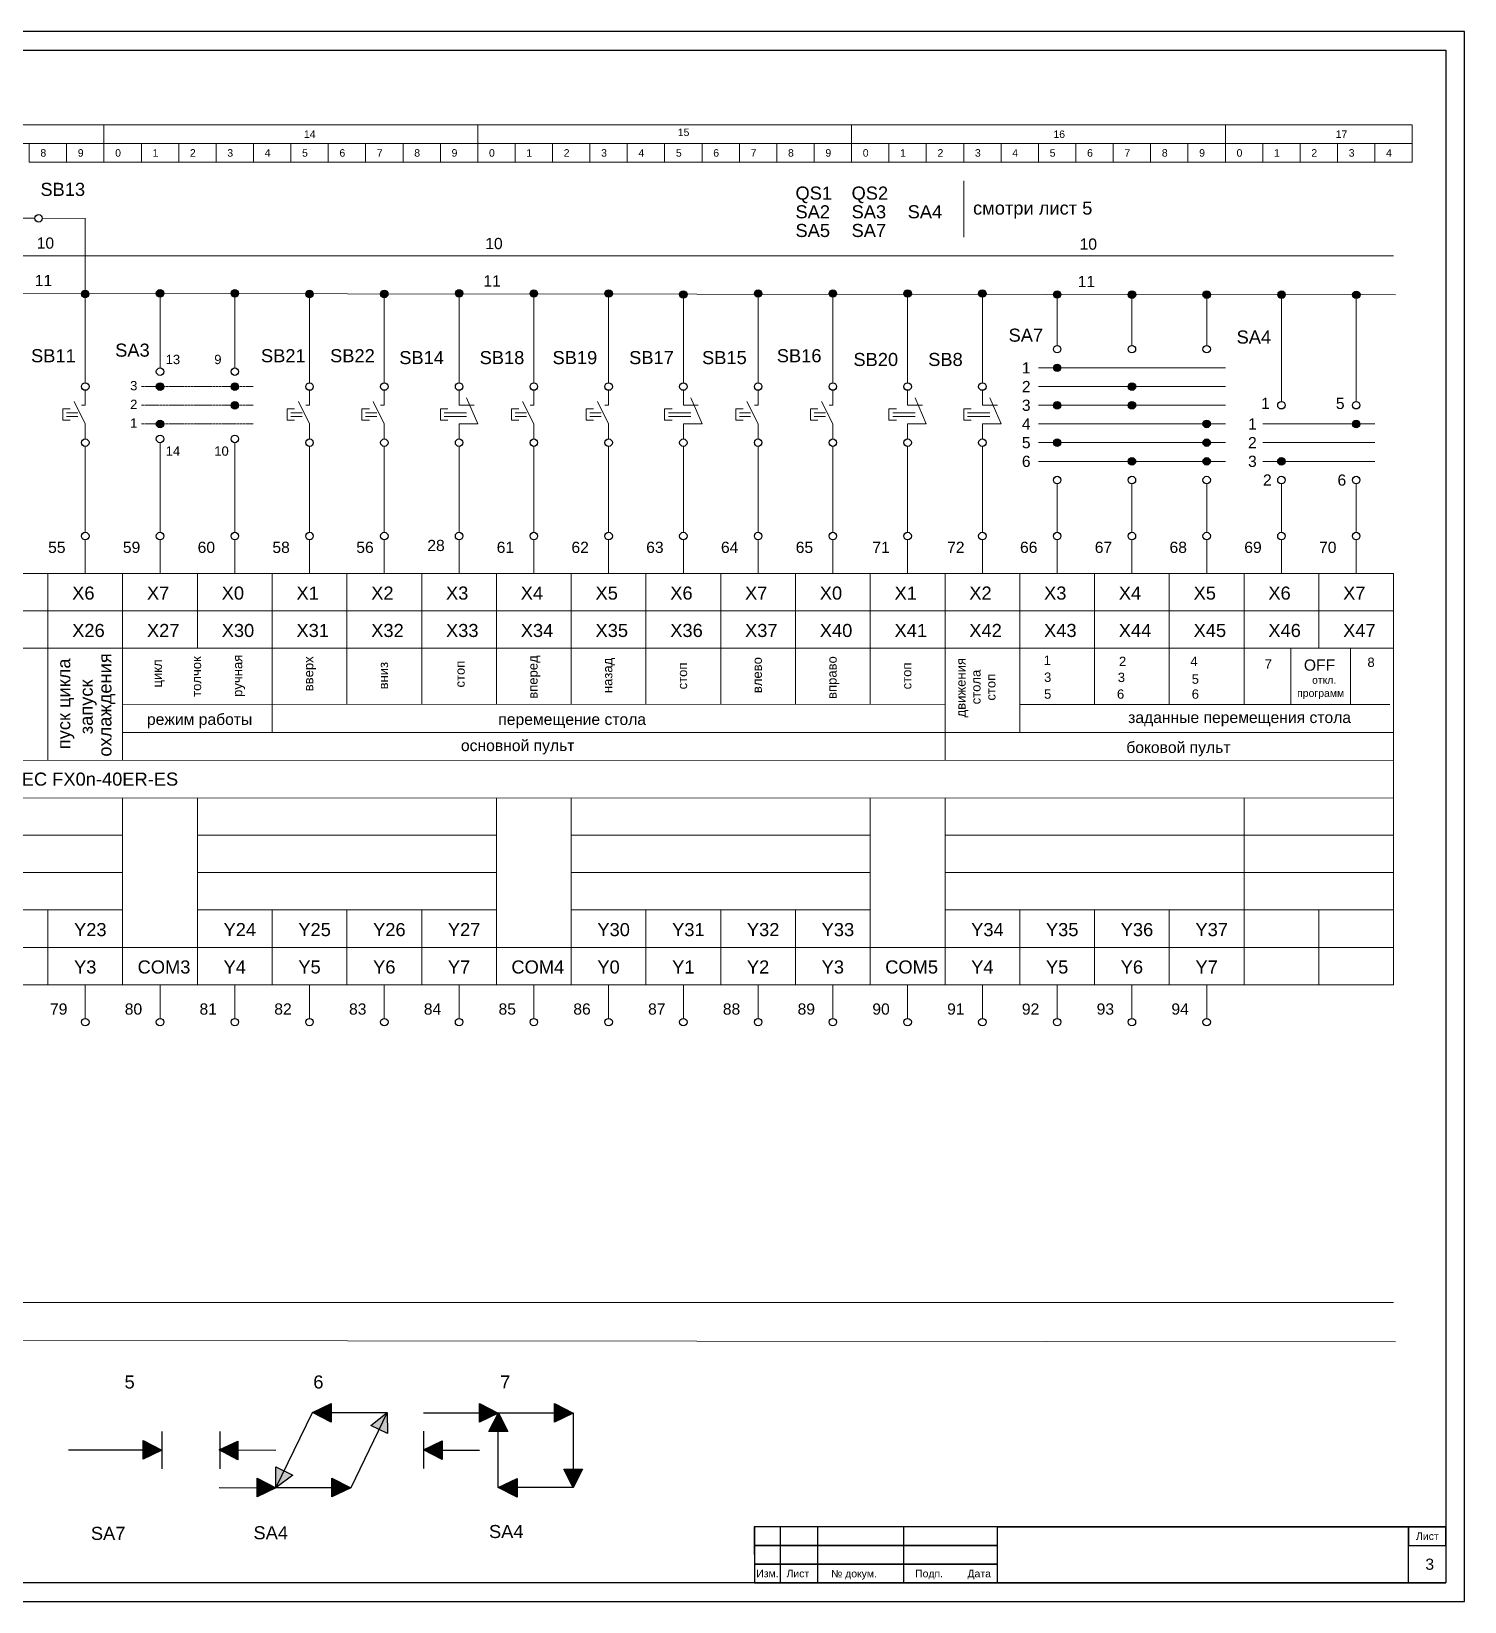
# Model space of a CAD drawing. Header units: millimetres. Extents: x 1900 to 5196, y 1354 to 2616.
# Drawn here: x 3460.6 to 3844, y 1880 to 2300 of the extents above; entities that cross this region are included whole.
import ezdxf

# ---------------------------------------------------------------- set-up
doc = ezdxf.new("R2010")
doc.units = ezdxf.units.MM
doc.linetypes.add('ACAD_ISO02W100', pattern=[15, 12, -3])
doc.layers.get('0').update_dxf_attribs({"lineweight": 20})
for name, color, linetype, lineweight in [('Маркировка', 7, 'Continuous', 25), ('Оформление', 7, 'Continuous', 30), ('Элементы', 7, 'Continuous', 25)]:
    doc.layers.add(name, color=color, linetype=linetype, lineweight=lineweight)
doc.styles.get("Standard").update_dxf_attribs({"font": 'arial.ttf'})

msp = doc.modelspace()

# ---------------------------------------------------------------- hatches: boundary and pattern name
h = msp.add_hatch(color=256)
h.dxf.hatch_style = 1
h.set_gradient(color1=(255, 255, 255), one_color=1, tint=1)
h.paths.add_polyline_path([(3475.98, 2229.78, 1), (3473.98, 2229.78, 1)])
h = msp.add_hatch(color=256)
h.dxf.hatch_style = 1
h.set_gradient(color1=(255, 255, 255), one_color=1, tint=1)
h.paths.add_polyline_path([(3496, 2229.93, 1), (3494, 2229.93, 1)])
h = msp.add_hatch(color=256)
h.dxf.hatch_style = 1
h.set_gradient(color1=(255, 255, 255), one_color=1, tint=1)
h.paths.add_polyline_path([(3516, 2229.92, 1), (3514, 2229.92, 1)])
h = msp.add_hatch(color=256)
h.dxf.hatch_style = 1
h.set_gradient(color1=(255, 255, 255), one_color=1, tint=1)
h.paths.add_polyline_path([(3535.98, 2229.78, 1), (3533.98, 2229.78, 1)])
h = msp.add_hatch(color=256)
h.dxf.hatch_style = 1
h.set_gradient(color1=(255, 255, 255), one_color=1, tint=1)
h.paths.add_polyline_path([(3555.98, 2229.78, 1), (3553.98, 2229.78, 1)])
h = msp.add_hatch(color=256)
h.dxf.hatch_style = 1
h.set_gradient(color1=(255, 255, 255), one_color=1, tint=1)
h.paths.add_polyline_path([(3576.02, 2229.91, 1), (3574.02, 2229.91, 1)])
h = msp.add_hatch(color=256)
h.dxf.hatch_style = 1
h.set_gradient(color1=(255, 255, 255), one_color=1, tint=1)
h.paths.add_polyline_path([(3596, 2229.89, 1), (3594, 2229.89, 1)])
h = msp.add_hatch(color=256)
h.dxf.hatch_style = 1
h.set_gradient(color1=(255, 255, 255), one_color=1, tint=1)
h.paths.add_polyline_path([(3616, 2229.89, 1), (3614, 2229.89, 1)])
h = msp.add_hatch(color=256)
h.dxf.hatch_style = 1
h.set_gradient(color1=(255, 255, 255), one_color=1, tint=1)
h.paths.add_polyline_path([(3636, 2229.62, 1), (3634, 2229.62, 1)])
h = msp.add_hatch(color=256)
h.dxf.hatch_style = 1
h.set_gradient(color1=(255, 255, 255), one_color=1, tint=1)
h.paths.add_polyline_path([(3656, 2229.89, 1), (3654, 2229.89, 1)])
h = msp.add_hatch(color=256)
h.dxf.hatch_style = 1
h.set_gradient(color1=(255, 255, 255), one_color=1, tint=1)
h.paths.add_polyline_path([(3676, 2229.89, 1), (3674, 2229.89, 1)])
h = msp.add_hatch(color=256)
h.dxf.hatch_style = 1
h.set_gradient(color1=(255, 255, 255), one_color=1, tint=1)
h.paths.add_polyline_path([(3696, 2229.89, 1), (3694, 2229.89, 1)])
h = msp.add_hatch(color=256)
h.dxf.hatch_style = 1
h.set_gradient(color1=(255, 255, 255), one_color=1, tint=1)
h.paths.add_polyline_path([(3716, 2229.89, 1), (3714, 2229.89, 1)])
h = msp.add_hatch(color=256)
h.dxf.hatch_style = 1
h.set_gradient(color1=(255, 255, 255), one_color=1, tint=1)
h.paths.add_polyline_path([(3736.01, 2229.62, 1), (3734.01, 2229.62, 1)])
h = msp.add_hatch(color=256)
h.dxf.hatch_style = 1
h.set_gradient(color1=(255, 255, 255), one_color=1, tint=1)
h.paths.add_polyline_path([(3756.01, 2229.61, 1), (3754.01, 2229.61, 1)])
h = msp.add_hatch(color=256)
h.dxf.hatch_style = 1
h.set_gradient(color1=(255, 255, 255), one_color=1, tint=1)
h.paths.add_polyline_path([(3776.01, 2229.59, 1), (3774.01, 2229.59, 1)])
h = msp.add_hatch(color=256)
h.dxf.hatch_style = 1
h.set_gradient(color1=(255, 255, 255), one_color=1, tint=1)
h.paths.add_polyline_path([(3796.03, 2229.57, 1), (3794.03, 2229.57, 1)])
h = msp.add_hatch(color=256)
h.dxf.hatch_style = 1
h.set_gradient(color1=(255, 255, 255), one_color=1, tint=1)
h.paths.add_polyline_path([(3816.03, 2229.55, 1), (3814.03, 2229.55, 1)])
h = msp.add_hatch(color=256)
h.dxf.hatch_style = 1
h.set_gradient(color1=(255, 255, 255), one_color=1, tint=1)
h.paths.add_polyline_path([(3736, 2210, 1), (3734, 2210, 1)])
h = msp.add_hatch(color=256)
h.dxf.hatch_style = 1
h.set_gradient(color1=(255, 255, 255), one_color=1, tint=1)
h.paths.add_polyline_path([(3496, 2204.99, 1), (3494, 2204.99, 1)])
h = msp.add_hatch(color=256)
h.dxf.hatch_style = 1
h.set_gradient(color1=(255, 255, 255), one_color=1, tint=1)
h.paths.add_polyline_path([(3496, 2204.99, 1), (3494, 2204.99, 1)])
h = msp.add_hatch(color=256)
h.dxf.hatch_style = 1
h.set_gradient(color1=(255, 255, 255), one_color=1, tint=1)
h.paths.add_polyline_path([(3516, 2204.99, 1), (3514, 2204.99, 1)])
h = msp.add_hatch(color=256)
h.dxf.hatch_style = 1
h.set_gradient(color1=(255, 255, 255), one_color=1, tint=1)
h.paths.add_polyline_path([(3516, 2204.99, 1), (3514, 2204.99, 1)])
h = msp.add_hatch(color=256)
h.dxf.hatch_style = 1
h.set_gradient(color1=(255, 255, 255), one_color=1, tint=1)
h.paths.add_polyline_path([(3756, 2205, 1), (3754, 2205, 1)])
h = msp.add_hatch(color=256)
h.dxf.hatch_style = 1
h.set_gradient(color1=(255, 255, 255), one_color=1, tint=1)
h.paths.add_polyline_path([(3516, 2199.99, 1), (3514, 2199.99, 1)])
h = msp.add_hatch(color=256)
h.dxf.hatch_style = 1
h.set_gradient(color1=(255, 255, 255), one_color=1, tint=1)
h.paths.add_polyline_path([(3516, 2199.99, 1), (3514, 2199.99, 1)])
h = msp.add_hatch(color=256)
h.dxf.hatch_style = 1
h.set_gradient(color1=(255, 255, 255), one_color=1, tint=1)
h.paths.add_polyline_path([(3736, 2200, 1), (3734, 2200, 1)])
h = msp.add_hatch(color=256)
h.dxf.hatch_style = 1
h.set_gradient(color1=(255, 255, 255), one_color=1, tint=1)
h.paths.add_polyline_path([(3756, 2200, 1), (3754, 2200, 1)])
h = msp.add_hatch(color=256)
h.dxf.hatch_style = 1
h.set_gradient(color1=(255, 255, 255), one_color=1, tint=1)
h.paths.add_polyline_path([(3496, 2194.99, 1), (3494, 2194.99, 1)])
h = msp.add_hatch(color=256)
h.dxf.hatch_style = 1
h.set_gradient(color1=(255, 255, 255), one_color=1, tint=1)
h.paths.add_polyline_path([(3496, 2194.99, 1), (3494, 2194.99, 1)])
h = msp.add_hatch(color=256)
h.dxf.hatch_style = 1
h.set_gradient(color1=(255, 255, 255), one_color=1, tint=1)
h.paths.add_polyline_path([(3776, 2195, 1), (3774, 2195, 1)])
h = msp.add_hatch(color=256)
h.dxf.hatch_style = 1
h.set_gradient(color1=(255, 255, 255), one_color=1, tint=1)
h.paths.add_polyline_path([(3816, 2195, 1), (3814, 2195, 1)])
h = msp.add_hatch(color=256)
h.dxf.hatch_style = 1
h.set_gradient(color1=(255, 255, 255), one_color=1, tint=1)
h.paths.add_polyline_path([(3736, 2190, 1), (3734, 2190, 1)])
h = msp.add_hatch(color=256)
h.dxf.hatch_style = 1
h.set_gradient(color1=(255, 255, 255), one_color=1, tint=1)
h.paths.add_polyline_path([(3776, 2190, 1), (3774, 2190, 1)])
h = msp.add_hatch(color=256)
h.dxf.hatch_style = 1
h.set_gradient(color1=(255, 255, 255), one_color=1, tint=1)
h.paths.add_polyline_path([(3756, 2185, 1), (3754, 2185, 1)])
h = msp.add_hatch(color=256)
h.dxf.hatch_style = 1
h.set_gradient(color1=(255, 255, 255), one_color=1, tint=1)
h.paths.add_polyline_path([(3776, 2185, 1), (3774, 2185, 1)])
h = msp.add_hatch(color=256)
h.dxf.hatch_style = 1
h.set_gradient(color1=(255, 255, 255), one_color=1, tint=1)
h.paths.add_polyline_path([(3796, 2185, 1), (3794, 2185, 1)])
at = {"lineweight": 25, "true_color": 0xffffff}
h = msp.add_hatch(color=7, dxfattribs=at)
h.dxf.hatch_style = 1
h.paths.add_polyline_path([(3540.8, 1933), (3535.8, 1930.56), (3540.8, 1930.55)])
h.paths.add_polyline_path([(3540.8, 1930.55), (3535.8, 1930.56), (3540.8, 1928)])
h = msp.add_hatch(color=7, dxfattribs=at)
h.dxf.hatch_style = 1
h.paths.add_polyline_path([(3580.5, 1928), (3585.5, 1930.44), (3580.5, 1930.45)])
h.paths.add_polyline_path([(3580.5, 1930.45), (3585.5, 1930.44), (3580.5, 1933)])
h = msp.add_hatch(color=7, dxfattribs=at)
h.dxf.hatch_style = 1
h.paths.add_polyline_path([(3600.5, 1928), (3605.5, 1930.44), (3600.5, 1930.45)])
h.paths.add_polyline_path([(3600.5, 1930.45), (3605.5, 1930.44), (3600.5, 1933)])
h = msp.add_hatch(color=7, dxfattribs=at)
h.dxf.hatch_style = 1
h.paths.add_polyline_path([(3555.87, 1925), (3555.8, 1930.56), (3553.66, 1926.05)])
h.paths.add_polyline_path([(3553.66, 1926.05), (3555.8, 1930.56), (3551.35, 1927.14)])
h = msp.add_hatch(color=7, dxfattribs=at)
h.dxf.hatch_style = 1
h.paths.add_polyline_path([(3588, 1925.5), (3585.56, 1930.5), (3585.55, 1925.5)])
h.paths.add_polyline_path([(3585.55, 1925.5), (3585.56, 1930.5), (3583, 1925.5)])
h = msp.add_hatch(color=7, dxfattribs=at)
h.dxf.hatch_style = 1
h.paths.add_polyline_path([(3490.5, 1918.06), (3495.5, 1920.5), (3490.5, 1920.51)])
h.paths.add_polyline_path([(3490.5, 1920.51), (3495.5, 1920.5), (3490.5, 1923.06)])
h = msp.add_hatch(color=7, dxfattribs=at)
h.dxf.hatch_style = 1
h.paths.add_polyline_path([(3515.83, 1922.94), (3510.8, 1920.56), (3515.8, 1920.49)])
h.paths.add_polyline_path([(3515.8, 1920.49), (3510.8, 1920.56), (3515.77, 1917.94)])
h = msp.add_hatch(color=7, dxfattribs=at)
h.dxf.hatch_style = 1
h.paths.add_polyline_path([(3570.5, 1923), (3565.5, 1920.56), (3570.5, 1920.55)])
h.paths.add_polyline_path([(3570.5, 1920.55), (3565.5, 1920.56), (3570.5, 1918)])
h = msp.add_hatch(color=7, dxfattribs=at)
h.dxf.hatch_style = 1
h.paths.add_polyline_path([(3526, 1916.03), (3526, 1910.47), (3528.2, 1914.96)])
h.paths.add_polyline_path([(3528.2, 1914.96), (3526, 1910.47), (3530.5, 1913.84)])
h = msp.add_hatch(color=7, dxfattribs=at)
h.dxf.hatch_style = 1
h.paths.add_polyline_path([(3603.06, 1915.44), (3605.5, 1910.44), (3605.51, 1915.44)])
h.paths.add_polyline_path([(3605.51, 1915.44), (3605.5, 1910.44), (3608.06, 1915.44)])
h = msp.add_hatch(color=7, dxfattribs=at)
h.dxf.hatch_style = 1
h.paths.add_polyline_path([(3521, 1908.03), (3526, 1910.47), (3521, 1910.48)])
h.paths.add_polyline_path([(3521, 1910.48), (3526, 1910.47), (3521, 1913.03)])
h = msp.add_hatch(color=7, dxfattribs=at)
h.dxf.hatch_style = 1
h.paths.add_polyline_path([(3541, 1908.03), (3546, 1910.47), (3541, 1910.48)])
h.paths.add_polyline_path([(3541, 1910.48), (3546, 1910.47), (3541, 1913.03)])
h = msp.add_hatch(color=7, dxfattribs=at)
h.dxf.hatch_style = 1
h.paths.add_polyline_path([(3590.5, 1912.94), (3585.5, 1910.5), (3590.5, 1910.49)])
h.paths.add_polyline_path([(3590.5, 1910.49), (3585.5, 1910.5), (3590.5, 1907.94)])

# ---------------------------------------------------------------- linework, layer by layer
for p, q in [((3710, 2260), (3710, 2245)), ((3457.5, 2250), (3461.5, 2250)), ((3463.5, 2250), (3475, 2249.99)), ((3475, 2250), (3474.98, 2229.78)), ((3300, 2240), (3825, 2240)), ((3300, 2230), (3825.5, 2229.5)), ((3475, 2206), (3475, 2229.89)), ((3495, 2209.99), (3495, 2229.93)), ((3515, 2209.99), (3515, 2229.92)), ((3535, 2206), (3535, 2229.89)), ((3555, 2206), (3555, 2229.89)), ((3575, 2206), (3575.02, 2229.74)), ((3595, 2206), (3595, 2229.89)), ((3615, 2206), (3615, 2229.89)), ((3635, 2206), (3635, 2230)), ((3655, 2206), (3655, 2229.89)), ((3675, 2206), (3675, 2229.89)), ((3695, 2206), (3695, 2229.89)), ((3715, 2206), (3715, 2229.89)), ((3735, 2216), (3735.01, 2229.62)), ((3755, 2216), (3755.01, 2229.62)), ((3775, 2216), (3775.01, 2229.62)), ((3795, 2201), (3795.03, 2229.57)), ((3815, 2201), (3815.03, 2229.55)), ((3730, 2210), (3780, 2210)), ((3730, 2205), (3780, 2205)), ((3475, 2195), (3472, 2201)), ((3475, 2200), (3475, 2204)), ((3535, 2195), (3532, 2201)), ((3535, 2200), (3535, 2204)), ((3555, 2195), (3552, 2201)), ((3555, 2200), (3555, 2204)), ((3575, 2204), (3575, 2200)), ((3580, 2195), (3577, 2202)), ((3595, 2195), (3592, 2201)), ((3595, 2200), (3595, 2204)), ((3615, 2195), (3612, 2201)), ((3615, 2200), (3615, 2204)), ((3635, 2204), (3635, 2200)), ((3635, 2204), (3635, 2201)), ((3635, 2203), (3635, 2200)), ((3640, 2195), (3637, 2202)), ((3655, 2195), (3652, 2201)), ((3655, 2200), (3655, 2204)), ((3675, 2195), (3672, 2201)), ((3675, 2200), (3675, 2204)), ((3695, 2204), (3695, 2200)), ((3695, 2204), (3695, 2201)), ((3700, 2195), (3697, 2202)), ((3715, 2204), (3715, 2200)), ((3715, 2204), (3715, 2201)), ((3720, 2195), (3717, 2202)), ((3471, 2199), (3469, 2199)), ((3469, 2199), (3469, 2196)), ((3470, 2198), (3473, 2198)), ((3470, 2197), (3473, 2197)), ((3474, 2200), (3475, 2200)), ((3531, 2199), (3529, 2199)), ((3529, 2199), (3529, 2196)), ((3530, 2198), (3533, 2198)), ((3530, 2197), (3533, 2197)), ((3534, 2200), (3535, 2200)), ((3551, 2199), (3549, 2199)), ((3549, 2199), (3549, 2196)), ((3550, 2198), (3553, 2198)), ((3550, 2197), (3553, 2197)), ((3554, 2200), (3555, 2200)), ((3572, 2199), (3570, 2199)), ((3570, 2199), (3570, 2196)), ((3571, 2198), (3577, 2198)), ((3571, 2197), (3577, 2197)), ((3575, 2200), (3579, 2200)), ((3591, 2199), (3589, 2199)), ((3589, 2199), (3589, 2196)), ((3590, 2198), (3593, 2198)), ((3590, 2197), (3593, 2197)), ((3594, 2200), (3595, 2200)), ((3611, 2199), (3609, 2199)), ((3609, 2199), (3609, 2196)), ((3610, 2198), (3613, 2198)), ((3610, 2197), (3613, 2197)), ((3614, 2200), (3615, 2200)), ((3632, 2199), (3630, 2199)), ((3630, 2199), (3630, 2196)), ((3631, 2198), (3637, 2198)), ((3631, 2197), (3637, 2197)), ((3635, 2200), (3639, 2200)), ((3651, 2199), (3649, 2199)), ((3649, 2199), (3649, 2196)), ((3650, 2198), (3653, 2198)), ((3650, 2197), (3653, 2197)), ((3654, 2200), (3655, 2200)), ((3671, 2199), (3669, 2199)), ((3669, 2199), (3669, 2196)), ((3670, 2198), (3673, 2198)), ((3670, 2197), (3673, 2197)), ((3674, 2200), (3675, 2200)), ((3692, 2199), (3690, 2199)), ((3690, 2199), (3690, 2196)), ((3691, 2198), (3697, 2198)), ((3691, 2197), (3697, 2197)), ((3695, 2200), (3699, 2200)), ((3712, 2199), (3710, 2199)), ((3710, 2199), (3710, 2196)), ((3711, 2198), (3717, 2198)), ((3711, 2197), (3717, 2197)), ((3715, 2200), (3719, 2200)), ((3730, 2200), (3780, 2200)), ((3469, 2196), (3471, 2196)), ((3475, 2191), (3475, 2195)), ((3529, 2196), (3531, 2196)), ((3535, 2191), (3535, 2195)), ((3549, 2196), (3551, 2196)), ((3555, 2191), (3555, 2195)), ((3570, 2196), (3572, 2196)), ((3575, 2191), (3575, 2195)), ((3575, 2195), (3580, 2195)), ((3589, 2196), (3591, 2196)), ((3595, 2191), (3595, 2195)), ((3609, 2196), (3611, 2196)), ((3615, 2191), (3615, 2195)), ((3630, 2196), (3632, 2196)), ((3635, 2191), (3635, 2195)), ((3635, 2195), (3640, 2195)), ((3649, 2196), (3651, 2196)), ((3655, 2191), (3655, 2195)), ((3669, 2196), (3671, 2196)), ((3675, 2191), (3675, 2195)), ((3690, 2196), (3692, 2196)), ((3695, 2191), (3695, 2195)), ((3695, 2195), (3700, 2195)), ((3710, 2196), (3712, 2196)), ((3715, 2191), (3715, 2195)), ((3715, 2195), (3720, 2195)), ((3730, 2195), (3780, 2195)), ((3750, 2195), (3780, 2195)), ((3790, 2195), (3820, 2195)), ((3475, 2166.01), (3475, 2189)), ((3495, 2166), (3495, 2189.99)), ((3515, 2166), (3515, 2189.99)), ((3535, 2166.01), (3535, 2189)), ((3555, 2166.01), (3555, 2189)), ((3575, 2166.01), (3575, 2189)), ((3595, 2166.01), (3595, 2189)), ((3615, 2166.01), (3615, 2189)), ((3635, 2189), (3635, 2166.01)), ((3655, 2166.01), (3655, 2189)), ((3675, 2166.01), (3675, 2189)), ((3695, 2166.01), (3695, 2189)), ((3715, 2166.01), (3715, 2189)), ((3730, 2190), (3780, 2190)), ((3750, 2190), (3780, 2190)), ((3790, 2190), (3820, 2190)), ((3730, 2185), (3780, 2185)), ((3750, 2185), (3780, 2185)), ((3790, 2185), (3820, 2185)), ((3735, 2166.01), (3735, 2179)), ((3755, 2166.01), (3755, 2179)), ((3775, 2166.01), (3775, 2179)), ((3795, 2166.01), (3795, 2179)), ((3815, 2166.01), (3815, 2179)), ((3475, 2155.01), (3475, 2164.01)), ((3495, 2155.01), (3495, 2164.01)), ((3515, 2155.01), (3515, 2164.01)), ((3535, 2155.01), (3535, 2164.01)), ((3555, 2155.01), (3555, 2164.01)), ((3575, 2155.01), (3575, 2164.01)), ((3595, 2155.01), (3595, 2164.01)), ((3615, 2155.01), (3615, 2164.01)), ((3635, 2155.01), (3635, 2164.01)), ((3655, 2155.01), (3655, 2164.01)), ((3675, 2155.01), (3675, 2164.01)), ((3695, 2155.01), (3695, 2164.01)), ((3715, 2155.01), (3715, 2164.01)), ((3735, 2155.01), (3735, 2164.01)), ((3755, 2155.01), (3755, 2164.01)), ((3775, 2155.01), (3775, 2164.01)), ((3795, 2155.01), (3795, 2164.01)), ((3815, 2155.01), (3815, 2164.01)), ((3465, 2135.01), (3464.99, 2105.02)), ((3485, 2135.01), (3485, 2105.03)), ((3525, 2135.01), (3525, 2112.5)), ((3545, 2135.01), (3545, 2120.02)), ((3565, 2135.01), (3565, 2135.01)), ((3565, 2135.01), (3565, 2120.02)), ((3585, 2135.01), (3585, 2120.01)), ((3605, 2134.98), (3605, 2120)), ((3625, 2134.97), (3625, 2120)), ((3645, 2134.97), (3645, 2120)), ((3665, 2134.97), (3665, 2120)), ((3685, 2134.97), (3685, 2120)), ((3705, 2134.97), (3705, 2104.98)), ((3725, 2134.97), (3725, 2112.5)), ((3745, 2134.97), (3745, 2119.99)), ((3765, 2135.01), (3765, 2119.99)), ((3785, 2135.01), (3785, 2119.99)), ((3797.5, 2135.01), (3797.5, 2119.99)), ((3805, 2135.01), (3805, 2135.01)), ((3813.5, 2135.01), (3813.5, 2119.99)), ((3825, 2135.01), (3825, 2104.95)), ((3485, 2120.02), (3705, 2120)), ((3725, 2120), (3824, 2119.99)), ((3465, 2115), (3465, 2115)), ((3485, 2112.5), (3825, 2112.5)), ((3485, 2065), (3485, 2095.01)), ((3505, 2065), (3505, 2095.01)), ((3585, 2065), (3585, 2095.01)), ((3605, 2065), (3605, 2095.01)), ((3685, 2065), (3685, 2095.01)), ((3705, 2065), (3705, 2095.01)), ((3785, 2065), (3785, 2095.01)), ((3825, 2094.91), (3825, 2065)), ((3445, 2085), (3485, 2085)), ((3505, 2085), (3585, 2085)), ((3605, 2085), (3685, 2085)), ((3705, 2085), (3825, 2085)), ((3445, 2074.99), (3485, 2074.99)), ((3505, 2074.99), (3585, 2074.99)), ((3605, 2074.99), (3685, 2074.99)), ((3705, 2074.99), (3825, 2074.99)), ((3475, 2045), (3475, 2036)), ((3495, 2045), (3495, 2036)), ((3515, 2045), (3515, 2036)), ((3535, 2045), (3535, 2036)), ((3555, 2045), (3555, 2036)), ((3575, 2045), (3575, 2036)), ((3595, 2045), (3595, 2036)), ((3615, 2045), (3615, 2036)), ((3635, 2045), (3635, 2036)), ((3655, 2045), (3655, 2036)), ((3675, 2045), (3675, 2036)), ((3695, 2045), (3695, 2036)), ((3715, 2045), (3715, 2036)), ((3735, 2045), (3735, 2036)), ((3755, 2045), (3755, 2036)), ((3775, 2045), (3775, 2036)), ((3300, 1960), (3825, 1960)), ((3300, 1960), (3825, 1960)), ((3300, 1950), (3825.5, 1949.5)), ((3300, 1950), (3825.5, 1949.5))]:
    msp.add_line(p, q)
at = {"linetype": 'ACAD_ISO02W100', "ltscale": 0.005}
for p, q in [((3490, 2205), (3520, 2205)), ((3490, 2200), (3520, 2200)), ((3490, 2195), (3520, 2195))]:
    msp.add_line(p, q, dxfattribs=at)
at = {"lineweight": 25}
for p, q in [((3535.8, 1930.56), (3540.8, 1933)), ((3540.8, 1933), (3540.8, 1928)), ((3580.5, 1933), (3585.5, 1930.44)), ((3580.5, 1928), (3580.5, 1933)), ((3600.5, 1933), (3605.5, 1930.44)), ((3600.5, 1928), (3600.5, 1933)), ((3540.8, 1928), (3535.8, 1930.56)), ((3551.35, 1927.14), (3555.8, 1930.56)), ((3555.8, 1930.56), (3555.87, 1925)), ((3565.5, 1930.5), (3585.5, 1930.5)), ((3585.5, 1930.44), (3580.5, 1928)), ((3583, 1925.5), (3585.56, 1930.5)), ((3585.56, 1930.5), (3588, 1925.5)), ((3605.5, 1930.44), (3600.5, 1928)), ((3495.5, 1925.5), (3495.5, 1915.5)), ((3511, 1925.5), (3511, 1915.5)), ((3555.87, 1925), (3551.35, 1927.14)), ((3565.5, 1925.56), (3565.5, 1915.56)), ((3588, 1925.5), (3583, 1925.5)), ((3495.5, 1920.5), (3470.5, 1920.5)), ((3490.5, 1923.06), (3495.5, 1920.5)), ((3490.5, 1918.06), (3490.5, 1923.06)), ((3495.5, 1920.5), (3490.5, 1918.06)), ((3510.8, 1920.56), (3515.83, 1922.94)), ((3510.8, 1920.56), (3526, 1920.53)), ((3515.77, 1917.94), (3510.8, 1920.56)), ((3515.83, 1922.94), (3515.77, 1917.94)), ((3565.5, 1920.56), (3570.5, 1923)), ((3570.5, 1918), (3565.5, 1920.56)), ((3570.5, 1923), (3570.5, 1918)), ((3570.5, 1920.5), (3580.5, 1920.5)), ((3526, 1910.47), (3526, 1916.03)), ((3526, 1916.03), (3530.5, 1913.84)), ((3605.5, 1910.44), (3603.06, 1915.44)), ((3603.06, 1915.44), (3608.06, 1915.44)), ((3608.06, 1915.44), (3605.5, 1910.44)), ((3521, 1913.03), (3526, 1910.47)), ((3521, 1908.03), (3521, 1913.03)), ((3530.5, 1913.84), (3526, 1910.47)), ((3541, 1913.03), (3546, 1910.47)), ((3541, 1908.03), (3541, 1913.03)), ((3585.5, 1910.5), (3590.5, 1912.94)), ((3590.5, 1912.94), (3590.5, 1907.94)), ((3510.8, 1910.56), (3526, 1910.47)), ((3526, 1910.47), (3521, 1908.03)), ((3546, 1910.47), (3541, 1908.03)), ((3590.5, 1907.94), (3585.5, 1910.5))]:
    msp.add_line(p, q, dxfattribs=at)
for points in [[(3380, 2270), (3480, 2270), (3480, 2275), (3380, 2275)], [(3480, 2270), (3580, 2270), (3580, 2275), (3480, 2275)], [(3580, 2270), (3680, 2270), (3680, 2275), (3580, 2275)], [(3680, 2270), (3780, 2270), (3780, 2275), (3680, 2275)], [(3780, 2270), (3830, 2270), (3830, 2275), (3780, 2275)], [(3460, 2270), (3470, 2270), (3470, 2265), (3460, 2265)], [(3470, 2270), (3480, 2270), (3480, 2265), (3470, 2265)], [(3480, 2270), (3490, 2270), (3490, 2265), (3480, 2265)], [(3490, 2270), (3500, 2270), (3500, 2265), (3490, 2265)], [(3500, 2270), (3510, 2270), (3510, 2265), (3500, 2265)], [(3510, 2270), (3520, 2270), (3520, 2265), (3510, 2265)], [(3520, 2270), (3530, 2270), (3530, 2265), (3520, 2265)], [(3530, 2270), (3540, 2270), (3540, 2265), (3530, 2265)], [(3540, 2270), (3550, 2270), (3550, 2265), (3540, 2265)], [(3550, 2270), (3560, 2270), (3560, 2265), (3550, 2265)], [(3560, 2270), (3570, 2270), (3570, 2265), (3560, 2265)], [(3570, 2270), (3580, 2270), (3580, 2265), (3570, 2265)], [(3580, 2270), (3590, 2270), (3590, 2265), (3580, 2265)], [(3590, 2270), (3600, 2270), (3600, 2265), (3590, 2265)], [(3600, 2270), (3610, 2270), (3610, 2265), (3600, 2265)], [(3610, 2270), (3620, 2270), (3620, 2265), (3610, 2265)], [(3620, 2270), (3630, 2270), (3630, 2265), (3620, 2265)], [(3630, 2270), (3640, 2270), (3640, 2265), (3630, 2265)], [(3640, 2270), (3650, 2270), (3650, 2265), (3640, 2265)], [(3650, 2270), (3660, 2270), (3660, 2265), (3650, 2265)], [(3660, 2270), (3670, 2270), (3670, 2265), (3660, 2265)], [(3670, 2270), (3680, 2270), (3680, 2265), (3670, 2265)], [(3680, 2270), (3690, 2270), (3690, 2265), (3680, 2265)], [(3690, 2270), (3700, 2270), (3700, 2265), (3690, 2265)], [(3700, 2270), (3710, 2270), (3710, 2265), (3700, 2265)], [(3710, 2270), (3720, 2270), (3720, 2265), (3710, 2265)], [(3720, 2270), (3730, 2270), (3730, 2265), (3720, 2265)], [(3730, 2270), (3740, 2270), (3740, 2265), (3730, 2265)], [(3740, 2270), (3750, 2270), (3750, 2265), (3740, 2265)], [(3750, 2270), (3760, 2270), (3760, 2265), (3750, 2265)], [(3760, 2270), (3770, 2270), (3770, 2265), (3760, 2265)], [(3770, 2270), (3780, 2270), (3780, 2265), (3770, 2265)], [(3780, 2270), (3790, 2270), (3790, 2265), (3780, 2265)], [(3790, 2270), (3800, 2270), (3800, 2265), (3790, 2265)], [(3800, 2270), (3810, 2270), (3810, 2265), (3800, 2265)], [(3810, 2270), (3820, 2270), (3820, 2265), (3810, 2265)], [(3820, 2270), (3830, 2270), (3830, 2265), (3820, 2265)], [(3445, 2155.01), (3465, 2155.01), (3465, 2145.01), (3445, 2145.01)], [(3465, 2155.01), (3485, 2155.01), (3485, 2145.01), (3465, 2145.01)], [(3485, 2155.01), (3505, 2155.01), (3505, 2145.01), (3485, 2145.01)], [(3505, 2155.01), (3525, 2155.01), (3525, 2145.01), (3505, 2145.01)], [(3525, 2155.01), (3545, 2155.01), (3545, 2145.01), (3525, 2145.01)], [(3545, 2155.01), (3565, 2155.01), (3565, 2145.01), (3545, 2145.01)], [(3565, 2155.01), (3585, 2155.01), (3585, 2145.01), (3565, 2145.01)], [(3585, 2155.01), (3605, 2155.01), (3605, 2145.01), (3585, 2145.01)], [(3605, 2155.01), (3625, 2155.01), (3625, 2145.01), (3605, 2145.01)], [(3625, 2155.01), (3645, 2155.01), (3645, 2145.01), (3625, 2145.01)], [(3645, 2155.01), (3665, 2155.01), (3665, 2145.01), (3645, 2145.01)], [(3665, 2155.01), (3685, 2155.01), (3685, 2145.01), (3665, 2145.01)], [(3685, 2155.01), (3705, 2155.01), (3705, 2145.01), (3685, 2145.01)], [(3705, 2155.01), (3725, 2155.01), (3725, 2145.01), (3705, 2145.01)], [(3725, 2155.01), (3745, 2155.01), (3745, 2145.01), (3725, 2145.01)], [(3745, 2155.01), (3765, 2155.01), (3765, 2145.01), (3745, 2145.01)], [(3765, 2155.01), (3785, 2155.01), (3785, 2145.01), (3765, 2145.01)], [(3785, 2155.01), (3805, 2155.01), (3805, 2145.01), (3785, 2145.01)], [(3805, 2155.01), (3825, 2155.01), (3825, 2145.01), (3805, 2145.01)], [(3445, 2145.01), (3465, 2145.01), (3465, 2135.01), (3445, 2135.01)], [(3465, 2145.01), (3485, 2145.01), (3485, 2135.01), (3465, 2135.01)], [(3485, 2145.01), (3505, 2145.01), (3505, 2135.01), (3485, 2135.01)], [(3505, 2145.01), (3525, 2145.01), (3525, 2135.01), (3505, 2135.01)], [(3525, 2145.01), (3545, 2145.01), (3545, 2135.01), (3525, 2135.01)], [(3545, 2145.01), (3565, 2145.01), (3565, 2135.01), (3545, 2135.01)], [(3565, 2145.01), (3585, 2145.01), (3585, 2135.01), (3565, 2135.01)], [(3585, 2145.01), (3605, 2145.01), (3605, 2135.01), (3585, 2135.01)], [(3605, 2145.01), (3625, 2145.01), (3625, 2135.01), (3605, 2135.01)], [(3625, 2145.01), (3645, 2145.01), (3645, 2135.01), (3625, 2135.01)], [(3645, 2145.01), (3665, 2145.01), (3665, 2135.01), (3645, 2135.01)], [(3665, 2145.01), (3685, 2145.01), (3685, 2135.01), (3665, 2135.01)], [(3685, 2145.01), (3705, 2145.01), (3705, 2135.01), (3685, 2135.01)], [(3705, 2145.01), (3725, 2145.01), (3725, 2135.01), (3705, 2135.01)], [(3725, 2145.01), (3745, 2145.01), (3745, 2135.01), (3725, 2135.01)], [(3745, 2145.01), (3765, 2145.01), (3765, 2135.01), (3745, 2135.01)], [(3765, 2145.01), (3785, 2145.01), (3785, 2135.01), (3765, 2135.01)], [(3785, 2145.01), (3805, 2145.01), (3805, 2135.01), (3785, 2135.01)], [(3805, 2145.01), (3825, 2145.01), (3825, 2135.01), (3805, 2135.01)], [(3345, 2105.05), (3825, 2104.95), (3825, 2094.91), (3345, 2095.01)], [(3445, 2065), (3465, 2065), (3465, 2055), (3445, 2055)], [(3465, 2065), (3485, 2065), (3485, 2055), (3465, 2055)], [(3505, 2065), (3525, 2065), (3525, 2055), (3505, 2055)], [(3525, 2065), (3545, 2065), (3545, 2055), (3525, 2055)], [(3545, 2065), (3565, 2065), (3565, 2055), (3545, 2055)], [(3565, 2065), (3585, 2065), (3585, 2055), (3565, 2055)], [(3605, 2065), (3625, 2065), (3625, 2055), (3605, 2055)], [(3625, 2065), (3645, 2065), (3645, 2055), (3625, 2055)], [(3645, 2065), (3665, 2065), (3665, 2055), (3645, 2055)], [(3665, 2065), (3685, 2065), (3685, 2055), (3665, 2055)], [(3705, 2065), (3725, 2065), (3725, 2055), (3705, 2055)], [(3725, 2065), (3745, 2065), (3745, 2055), (3725, 2055)], [(3745, 2065), (3765, 2065), (3765, 2055), (3745, 2055)], [(3765, 2065), (3785, 2065), (3785, 2055), (3765, 2055)], [(3785, 2065), (3805, 2065), (3805, 2055), (3785, 2055)], [(3805, 2065), (3825, 2065), (3825, 2055), (3805, 2055)], [(3445, 2055), (3465, 2055), (3465, 2045), (3445, 2045)], [(3465, 2055), (3485, 2055), (3485, 2045), (3465, 2045)], [(3485, 2055), (3505, 2055), (3505, 2045), (3485, 2045)], [(3505, 2055), (3525, 2055), (3525, 2045), (3505, 2045)], [(3525, 2055), (3545, 2055), (3545, 2045), (3525, 2045)], [(3545, 2055), (3565, 2055), (3565, 2045), (3545, 2045)], [(3565, 2055), (3585, 2055), (3585, 2045), (3565, 2045)], [(3585, 2055), (3605, 2055), (3605, 2045), (3585, 2045)], [(3605, 2055), (3625, 2055), (3625, 2045), (3605, 2045)], [(3625, 2055), (3645, 2055), (3645, 2045), (3625, 2045)], [(3645, 2055), (3665, 2055), (3665, 2045), (3645, 2045)], [(3665, 2055), (3685, 2055), (3685, 2045), (3665, 2045)], [(3685, 2055), (3705, 2055), (3705, 2045), (3685, 2045)], [(3705, 2055), (3725, 2055), (3725, 2045), (3705, 2045)], [(3725, 2055), (3745, 2055), (3745, 2045), (3725, 2045)], [(3745, 2055), (3765, 2055), (3765, 2045), (3745, 2045)], [(3765, 2055), (3785, 2055), (3785, 2045), (3765, 2045)], [(3785, 2055), (3805, 2055), (3805, 2045), (3785, 2045)], [(3805, 2055), (3825, 2055), (3825, 2045), (3805, 2045)]]:
    msp.add_lwpolyline(points, close=True)
for points in [[(3505, 2065), (3505, 2055), (3485, 2055), (3485, 2065)], [(3605, 2065), (3605, 2055), (3585, 2055), (3585, 2065)], [(3705, 2065), (3705, 2055), (3685, 2055), (3685, 2065)]]:
    msp.add_lwpolyline(points)
for points in [[(3535.8, 1930.56), (3555.8, 1930.56), (3546, 1910.47), (3526, 1910.47)], [(3585.5, 1930.5), (3605.5, 1930.5), (3605.5, 1910.5), (3585.5, 1910.5)]]:
    msp.add_lwpolyline(points, close=True, dxfattribs=at)
at = {"layer": 'Оформление'}
for p, q in [((3270, 2295), (3839, 2295)), ((3839, 2295), (3839, 1885)), ((3839, 1885), (3270, 1885)), ((3654, 1885), (3839, 1885)), ((3654, 1885), (3839, 1885)), ((3654, 1885), (3839, 1885))]:
    msp.add_line(p, q, dxfattribs=at)
at = {"layer": 'Оформление', "lineweight": 35}
msp.add_line((3719, 1900), (3839, 1900), dxfattribs=at)
at = {"layer": 'Оформление'}
for points in [[(3250, 1880), (3844, 1880), (3844, 2300), (3250, 2300)], [(3654, 1885), (3671, 1885), (3670.98, 1900), (3653.98, 1900)], [(3654, 1895), (3719, 1895), (3719, 1900), (3654, 1900)], [(3654, 1885), (3661, 1885), (3661, 1900), (3654, 1900)], [(3654, 1885), (3694, 1885), (3694, 1900), (3654, 1900)], [(3839, 1885), (3829, 1885), (3829, 1900), (3839, 1900)], [(3839, 1900), (3829, 1900), (3829, 1895), (3839, 1895)], [(3654, 1890), (3719, 1890), (3719, 1895), (3654, 1895)], [(3654, 1885), (3719, 1885), (3719, 1890), (3654, 1890)]]:
    msp.add_lwpolyline(points, close=True, dxfattribs=at)
at = {"layer": 'Элементы'}
for centre in [(3462.5, 2250), (3474.98, 2229.78), (3474.98, 2229.78), (3495, 2229.93), (3495, 2229.93), (3515, 2229.92), (3515, 2229.92), (3534.98, 2229.78), (3534.98, 2229.78), (3554.98, 2229.78), (3554.98, 2229.78), (3575.02, 2229.91), (3575.02, 2229.91), (3595, 2229.89), (3595, 2229.89), (3615, 2229.89), (3615, 2229.89), (3635, 2229.62), (3635, 2229.62), (3655, 2229.89), (3655, 2229.89), (3675, 2229.89), (3675, 2229.89), (3695, 2229.89), (3695, 2229.89), (3715, 2229.89), (3715, 2229.89), (3735.01, 2229.62), (3735.01, 2229.62), (3755.01, 2229.61), (3755.01, 2229.61), (3775.01, 2229.59), (3775.01, 2229.59), (3795.03, 2229.57), (3795.03, 2229.57), (3815.03, 2229.55), (3815.03, 2229.55), (3735, 2215), (3755, 2215), (3775, 2215), (3495, 2208.99), (3515, 2208.99), (3735, 2210), (3735, 2210), (3475, 2205), (3495, 2204.99), (3495, 2204.99), (3495, 2204.99), (3495, 2204.99), (3515, 2204.99), (3515, 2204.99), (3515, 2204.99), (3515, 2204.99), (3535, 2205), (3555, 2205), (3575, 2205), (3595, 2205), (3615, 2205), (3635, 2205), (3655, 2205), (3675, 2205), (3695, 2205), (3715, 2205), (3755, 2205), (3755, 2205), (3515, 2199.99), (3515, 2199.99), (3515, 2199.99), (3515, 2199.99), (3735, 2200), (3735, 2200), (3755, 2200), (3755, 2200), (3795, 2200), (3815, 2200), (3495, 2194.99), (3495, 2194.99), (3495, 2194.99), (3495, 2194.99), (3775, 2195), (3775, 2195), (3815, 2195), (3815, 2195), (3475, 2190), (3495, 2190.99), (3515, 2190.99), (3535, 2190), (3555, 2190), (3575, 2190), (3595, 2190), (3615, 2190), (3635, 2190), (3655, 2190), (3675, 2190), (3695, 2190), (3715, 2190), (3735, 2190), (3735, 2190), (3775, 2190), (3775, 2190), (3755, 2185), (3755, 2185), (3775, 2185), (3775, 2185), (3795, 2185), (3795, 2185), (3735, 2180), (3755, 2180), (3775, 2180), (3795, 2180), (3815, 2180), (3475, 2165.01), (3495, 2165.01), (3515, 2165.01), (3535, 2165.01), (3555, 2165.01), (3575, 2165.01), (3595, 2165.01), (3615, 2165.01), (3635, 2165.01), (3655, 2165.01), (3655, 2165.01), (3675, 2165.01), (3675, 2165.01), (3695, 2165.01), (3715, 2165.01), (3715, 2165.01), (3735, 2165.01), (3735, 2165.01), (3755, 2165.01), (3775, 2165.01), (3795, 2165.01), (3815, 2165.01), (3475, 2035), (3495, 2035), (3515, 2035), (3535, 2035), (3555, 2035), (3575, 2035), (3595, 2035), (3615, 2035), (3635, 2035), (3655, 2035), (3675, 2035), (3695, 2035), (3715, 2035), (3735, 2035), (3755, 2035), (3775, 2035)]:
    msp.add_circle(centre, 1, dxfattribs=at)

# ---------------------------------------------------------------- texts
at = {"layer": 'Маркировка'}
for s, height, p in [('14', 2, (3533.5, 2271.5)), ('15', 2, (3633.5, 2272)), ('16', 2, (3734, 2271.5)), ('17', 2, (3809.5, 2271.5)), ('8', 2, (3463, 2266.5)), ('9', 2, (3473, 2266.5)), ('0', 2, (3483, 2266.5)), ('1', 2, (3493, 2266.5)), ('2', 2, (3503, 2266.5)), ('3', 2, (3513, 2266.5)), ('4', 2, (3523, 2266.5)), ('5', 2, (3533, 2266.5)), ('6', 2, (3543, 2266.5)), ('7', 2, (3553, 2266.5)), ('8', 2, (3563, 2266.5)), ('9', 2, (3573, 2266.5)), ('0', 2, (3583, 2266.5)), ('1', 2, (3593, 2266.5)), ('2', 2, (3603, 2266.5)), ('3', 2, (3613, 2266.5)), ('4', 2, (3623, 2266.5)), ('5', 2, (3633, 2266.5)), ('6', 2, (3643, 2266.5)), ('7', 2, (3653, 2266.5)), ('8', 2, (3663, 2266.5)), ('9', 2, (3673, 2266.5)), ('0', 2, (3683, 2266.5)), ('1', 2, (3693, 2266.5)), ('2', 2, (3703, 2266.5)), ('3', 2, (3713, 2266.5)), ('4', 2, (3723, 2266.5)), ('5', 2, (3733, 2266.5)), ('6', 2, (3743, 2266.5)), ('7', 2, (3753, 2266.5)), ('8', 2, (3763, 2266.5)), ('9', 2, (3773, 2266.5)), ('0', 2, (3783, 2266.5)), ('1', 2, (3793, 2266.5)), ('2', 2, (3803, 2266.5)), ('3', 2, (3813, 2266.5)), ('4', 2, (3823, 2266.5)), ('SB13', 3.5, (3463, 2256)), ('QS1', 3.5, (3665, 2255)), ('QS2', 3.5, (3680, 2255)), ('SA2', 3.5, (3665, 2250)), ('SA3', 3.5, (3680, 2250)), ('SA4', 3.5, (3695, 2250)), ('смотри лист 5', 3.5, (3712.5, 2251)), ('SA5', 3.5, (3665, 2245)), ('SA7', 3.5, (3680, 2245)), ('10', 3, (3462, 2241.88)), ('10', 3, (3582, 2241.76)), ('10', 3, (3741, 2241.61)), ('11', 3, (3461.5, 2231.88)), ('11', 3, (3581.5, 2231.76)), ('11', 3, (3740.5, 2231.61)), ('SA7', 3.5, (3722, 2217)), ('SA4', 3.5, (3783, 2216.5)), ('SB11', 3.5, (3460.5, 2211.5)), ('SA3', 3.5, (3483, 2212.99)), ('13', 2.5, (3496.5, 2211)), ('9', 2.5, (3509.5, 2211)), ('SB21', 3.5, (3522, 2211.5)), ('SB22', 3.5, (3540.5, 2211.5)), ('SB14', 3.5, (3559, 2211)), ('SB18', 3.5, (3580.5, 2211)), ('SB19', 3.5, (3600, 2211)), ('SB17', 3.5, (3620.5, 2211)), ('SB15', 3.5, (3640, 2211)), ('SB16', 3.5, (3660, 2211.5)), ('SB20', 3.5, (3680.5, 2210.5)), ('SB8', 3.5, (3700.5, 2210.5)), ('1', 3, (3725.56, 2208.5)), ('3', 2.5, (3487, 2203.99)), ('3', 2.5, (3487, 2203.99)), ('2', 3, (3725.56, 2203.5)), ('2', 2.5, (3487, 2198.99)), ('2', 2.5, (3487, 2198.99)), ('3', 3, (3725.56, 2198.5)), ('1', 3, (3789.56, 2199)), ('5', 3, (3809.56, 2199)), ('1', 2.5, (3487, 2193.99)), ('1', 2.5, (3487, 2193.99)), ('4', 3, (3725.56, 2193.5)), ('1', 3, (3786.06, 2193.5)), ('14', 2.5, (3496.5, 2186.5)), ('10', 2.5, (3509.5, 2186.5)), ('5', 3, (3725.56, 2188.5)), ('2', 3, (3786.06, 2188.5)), ('6', 3, (3725.56, 2183.5)), ('3', 3, (3786.06, 2183.5)), ('2', 3, (3790.06, 2178.5)), ('6', 3, (3810, 2178.5)), ('55', 3, (3465.06, 2160.5)), ('59', 3, (3485.06, 2160.5)), ('60', 3, (3505.06, 2160.5)), ('58', 3, (3525.06, 2160.5)), ('56', 3, (3547.5, 2160.5)), ('28', 3, (3566.5, 2161)), ('61', 3, (3585.06, 2160.5)), ('62', 3, (3605.06, 2160.5)), ('63', 3, (3625.06, 2160.5)), ('64', 3, (3645.06, 2160.5)), ('65', 3, (3665.06, 2160.5)), ('71', 3, (3685.56, 2160.5)), ('72', 3, (3705.56, 2160.5)), ('66', 3, (3725.06, 2160.5)), ('67', 3, (3745.06, 2160.5)), ('68', 3, (3765.06, 2160.5)), ('69', 3, (3785.06, 2160.5)), ('70', 3, (3805.06, 2160.5)), ('X6', 3.5, (3471.5, 2148.01)), ('X7', 3.5, (3491.5, 2148.01)), ('X0', 3.5, (3511.5, 2148.01)), ('X1', 3.5, (3531.5, 2148.01)), ('X2', 3.5, (3551.5, 2148.01)), ('X3', 3.5, (3571.5, 2148.01)), ('X4', 3.5, (3591.5, 2148.01)), ('X5', 3.5, (3611.5, 2148.01)), ('X6', 3.5, (3631.5, 2148.01)), ('X7', 3.5, (3651.5, 2148.01)), ('X0', 3.5, (3671.5, 2148.01)), ('X1', 3.5, (3691.5, 2148.01)), ('X2', 3.5, (3711.5, 2148.01)), ('X3', 3.5, (3731.5, 2148.01)), ('X4', 3.5, (3751.5, 2148.01)), ('X5', 3.5, (3771.5, 2148.01)), ('X6', 3.5, (3791.5, 2148.01)), ('X7', 3.5, (3811.5, 2148.01)), ('X26', 3.5, (3471.5, 2138.01)), ('X27', 3.5, (3491.5, 2138.01)), ('X30', 3.5, (3511.5, 2138.01)), ('X31', 3.5, (3531.5, 2138.01)), ('X32', 3.5, (3551.5, 2138.01)), ('X33', 3.5, (3571.5, 2138.01)), ('X34', 3.5, (3591.5, 2138.01)), ('X35', 3.5, (3611.5, 2138.01)), ('X36', 3.5, (3631.5, 2138.01)), ('X37', 3.5, (3651.5, 2138.01)), ('X40', 3.5, (3671.5, 2138.01)), ('X41', 3.5, (3691.5, 2138.01)), ('X42', 3.5, (3711.5, 2138.01)), ('X43', 3.5, (3731.5, 2138.01)), ('X44', 3.5, (3751.5, 2138.01)), ('X45', 3.5, (3771.5, 2138.01)), ('X46', 3.5, (3791.5, 2138.01)), ('X47', 3.5, (3811.5, 2138.01)), ('1', 2.5, (3731.39, 2130.55)), ('2', 2.5, (3751.54, 2130.25)), ('4', 2.5, (3770.63, 2130.25)), ('7', 2.5, (3790.5, 2129.5)), ('OFF', 3, (3801, 2129)), ('8', 2.5, (3818, 2130)), ('3', 2.5, (3731.5, 2126)), ('3', 2.5, (3751.21, 2125.96)), ('5', 2.5, (3771, 2125.5)), ('откл.', 2, (3803.2, 2125.5)), ('5', 2.5, (3731.5, 2121.5)), ('6', 2.5, (3751, 2121.5)), ('6', 2.5, (3771, 2121.5)), ('программ', 2, (3799.2, 2122)), ('режим работы', 3, (3491.5, 2114.5)), ('перемещение стола', 3, (3585.5, 2114.5)), ('заданные перемещения стола', 3, (3754, 2115)), ('основной пульт', 3, (3575.5, 2107.5)), ('боковой пульт', 3, (3753.5, 2107)), ('MITSUBISHI MELSEC FX0n-40ER-ES', 3.5, (3415.36, 2098.25)), ('Y23', 3.5, (3472, 2058)), ('Y24', 3.5, (3512, 2058)), ('Y25', 3.5, (3532, 2058)), ('Y26', 3.5, (3552, 2058)), ('Y27', 3.5, (3572, 2058)), ('Y30', 3.5, (3612, 2058)), ('Y31', 3.5, (3632, 2058)), ('Y32', 3.5, (3652, 2058)), ('Y33', 3.5, (3672, 2058)), ('Y34', 3.5, (3712, 2058)), ('Y35', 3.5, (3732, 2058)), ('Y36', 3.5, (3752, 2058)), ('Y37', 3.5, (3772, 2058)), ('Y3', 3.5, (3472, 2048)), ('COM3', 3.5, (3489, 2048)), ('Y4', 3.5, (3512, 2048)), ('Y5', 3.5, (3532, 2048)), ('Y6', 3.5, (3552, 2048)), ('Y7', 3.5, (3572, 2048)), ('COM4', 3.5, (3589, 2048)), ('Y0', 3.5, (3612, 2048)), ('Y1', 3.5, (3632, 2048)), ('Y2', 3.5, (3652, 2048)), ('Y3', 3.5, (3672, 2048)), ('COM5', 3.5, (3689, 2048)), ('Y4', 3.5, (3712, 2048)), ('Y5', 3.5, (3732, 2048)), ('Y6', 3.5, (3752, 2048)), ('Y7', 3.5, (3772, 2048)), ('79', 3, (3465.56, 2037)), ('80', 3, (3485.56, 2037)), ('81', 3, (3505.56, 2037)), ('82', 3, (3525.56, 2037)), ('83', 3, (3545.56, 2037)), ('84', 3, (3565.56, 2037)), ('85', 3, (3585.56, 2037)), ('86', 3, (3605.56, 2037)), ('87', 3, (3625.56, 2037)), ('88', 3, (3645.56, 2037)), ('89', 3, (3665.56, 2037)), ('90', 3, (3685.56, 2037)), ('91', 3, (3705.56, 2037)), ('92', 3, (3725.56, 2037)), ('93', 3, (3745.56, 2037)), ('94', 3, (3765.56, 2037)), ('5', 3.5, (3485.5, 1937)), ('6', 3.5, (3536, 1937)), ('7', 3.5, (3586, 1937)), ('SA7', 3.5, (3476.5, 1896.5)), ('SA4', 3.5, (3520, 1896.66)), ('SA4', 3.5, (3583, 1896.99))]:
    msp.add_text(s, height=height, dxfattribs=at).set_placement(p)
for s, height, p in [('пуск цикла', 3.5, (3471, 2108)), ('охлаждения', 3.5, (3482, 2106)), ('цикл', 2.5, (3495.5, 2124.5)), ('толчок', 2.5, (3506, 2122)), ('ручная', 2.5, (3517, 2122)), ('вверх', 2.5, (3536, 2123.5)), ('вниз', 2.5, (3556, 2124)), ('стоп', 2.5, (3576.5, 2124.5)), ('вперед', 2.5, (3596, 2121.5)), ('назад', 2.5, (3616, 2123)), ('стоп', 2.5, (3636, 2124)), ('влево', 2.5, (3656, 2123)), ('вправо', 2.5, (3676, 2121.45)), ('стоп', 2.5, (3696, 2124)), ('движения', 2.5, (3710.5, 2116.5)), ('запуск', 3.5, (3477, 2112)), ('стола', 2.5, (3714.5, 2120)), ('стоп', 2.5, (3718.5, 2121))]:
    msp.add_text(s, height=height, rotation=90, dxfattribs=at).set_placement(p)
at = {"layer": 'Оформление'}
for s, height, p in [('Лист', 2, (3831, 1896.5)), ('3', 3, (3833.5, 1888.5)), ('Изм.', 2, (3654.5, 1886.52)), ('Лист', 2, (3662.6, 1886.51)), ('№ докум.', 2, (3674.52, 1886.49)), ('Подп.', 2, (3697, 1886.5)), ('Дата', 2, (3711, 1886.5))]:
    msp.add_text(s, height=height, dxfattribs=at).set_placement(p)

doc.saveas('drawing.dxf')
